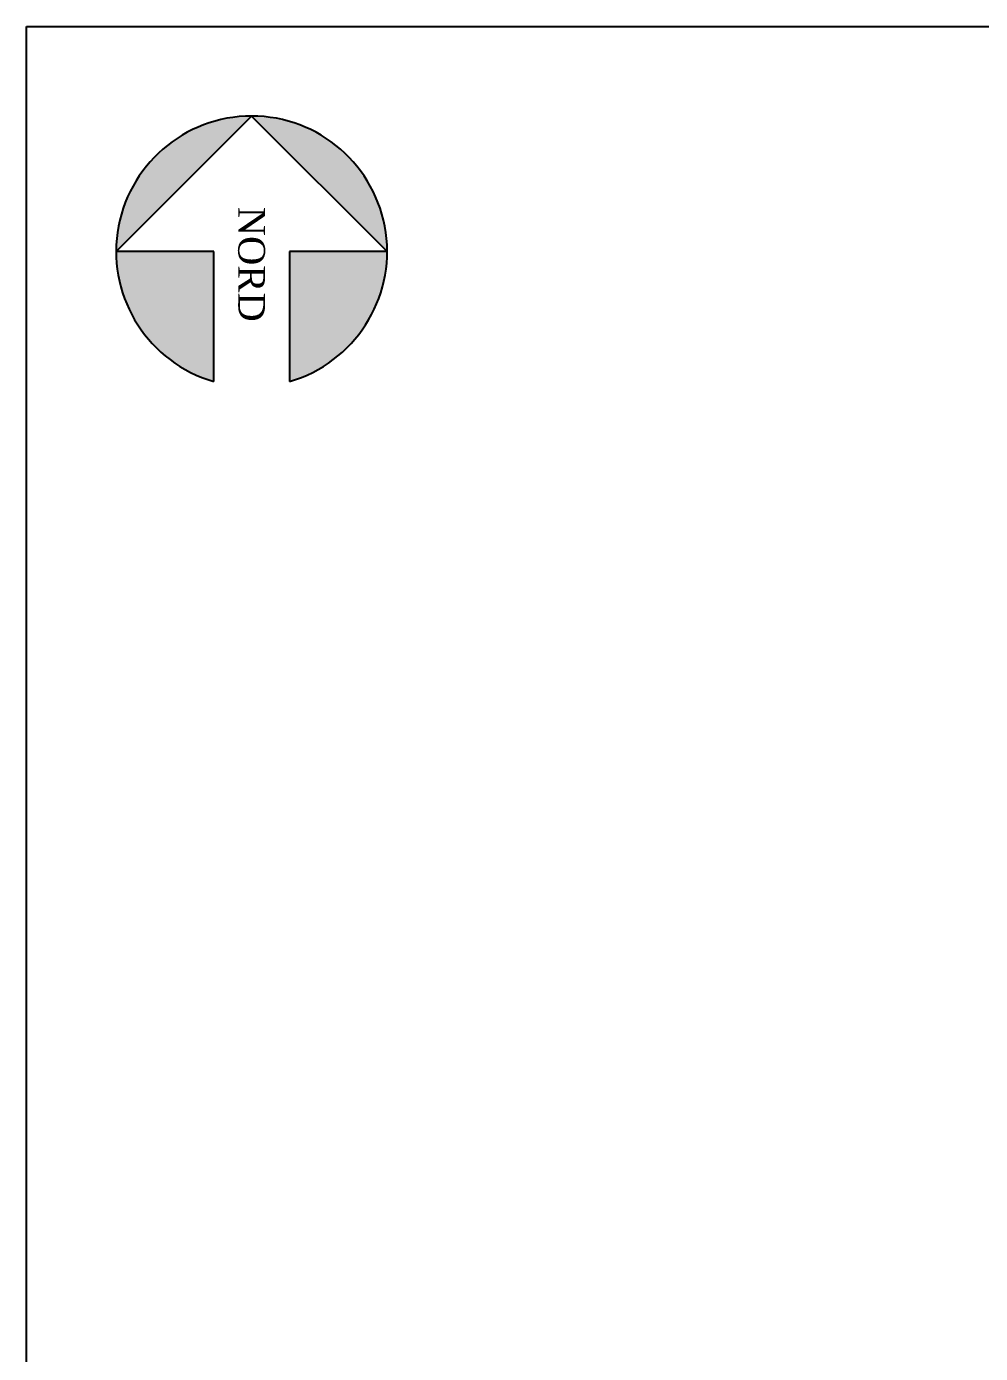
# Model space of a CAD drawing. Header units: millimetres. Extents: x 0 to 2688, y 0 to 2044.
# Drawn here: x 2496.21 to 2506.86, y 2029.01 to 2043.84 of the extents above; entities that cross this region are included whole.
import ezdxf

# ---------------------------------------------------------------- set-up
doc = ezdxf.new("R2010")
doc.units = ezdxf.units.MM
doc.linetypes.add('TRATTEGGIATA', pattern=[0.75, 0.5, -0.25])
doc.styles.get("Standard").update_dxf_attribs({"font": 'arial.ttf'})

msp = doc.modelspace()

# ---------------------------------------------------------------- hatches: boundary and pattern name
at = {"transparency": 33554687}
h = msp.add_hatch(color=1, dxfattribs=at)
h.paths.add_polyline_path([(2498.296, 2039.869), (2498.296, 2041.322), (2497.207, 2041.322, 0.333333)])
h.paths.add_polyline_path([(2497.207, 2041.322), (2498.72, 2042.835, 0.414214)])
h.paths.add_polyline_path([(2499.144, 2039.869, 0.333333), (2500.233, 2041.322), (2499.144, 2041.322)])
h.paths.add_polyline_path([(2500.233, 2041.322, 0.414214), (2498.72, 2042.835)])

# ---------------------------------------------------------------- linework, layer by layer
for p, q in [((2497.207, 2041.322), (2498.72, 2042.835)), ((2498.72, 2042.835), (2500.233, 2041.322)), ((2498.296, 2041.322), (2497.207, 2041.322)), ((2498.296, 2039.869), (2498.296, 2041.322)), ((2500.233, 2041.322), (2499.144, 2041.322)), ((2499.144, 2041.322), (2499.144, 2039.869))]:
    msp.add_line(p, q)
msp.add_lwpolyline([(2496.207, 2043.835), (2538.207, 2043.835), (2538.207, 2014.135), (2496.207, 2014.135)], close=True)
msp.add_arc((2498.72, 2041.322), 1.513, 286.2602, 253.7398)

# ---------------------------------------------------------------- texts
at = {"color": 1, "linetype": 'TRATTEGGIATA', "ltscale": 0.3, "insert": (2498.87, 2041.822), "char_height": 0.3, "attachment_point": 1, "rotation": 270}
msp.add_mtext_dynamic_manual_height_columns('{\\fTimes New Roman|b0|i0|c0|p18;NORD}', width=0.3, gutter_width=12.5, heights=[0], dxfattribs=at)

doc.saveas('drawing.dxf')
